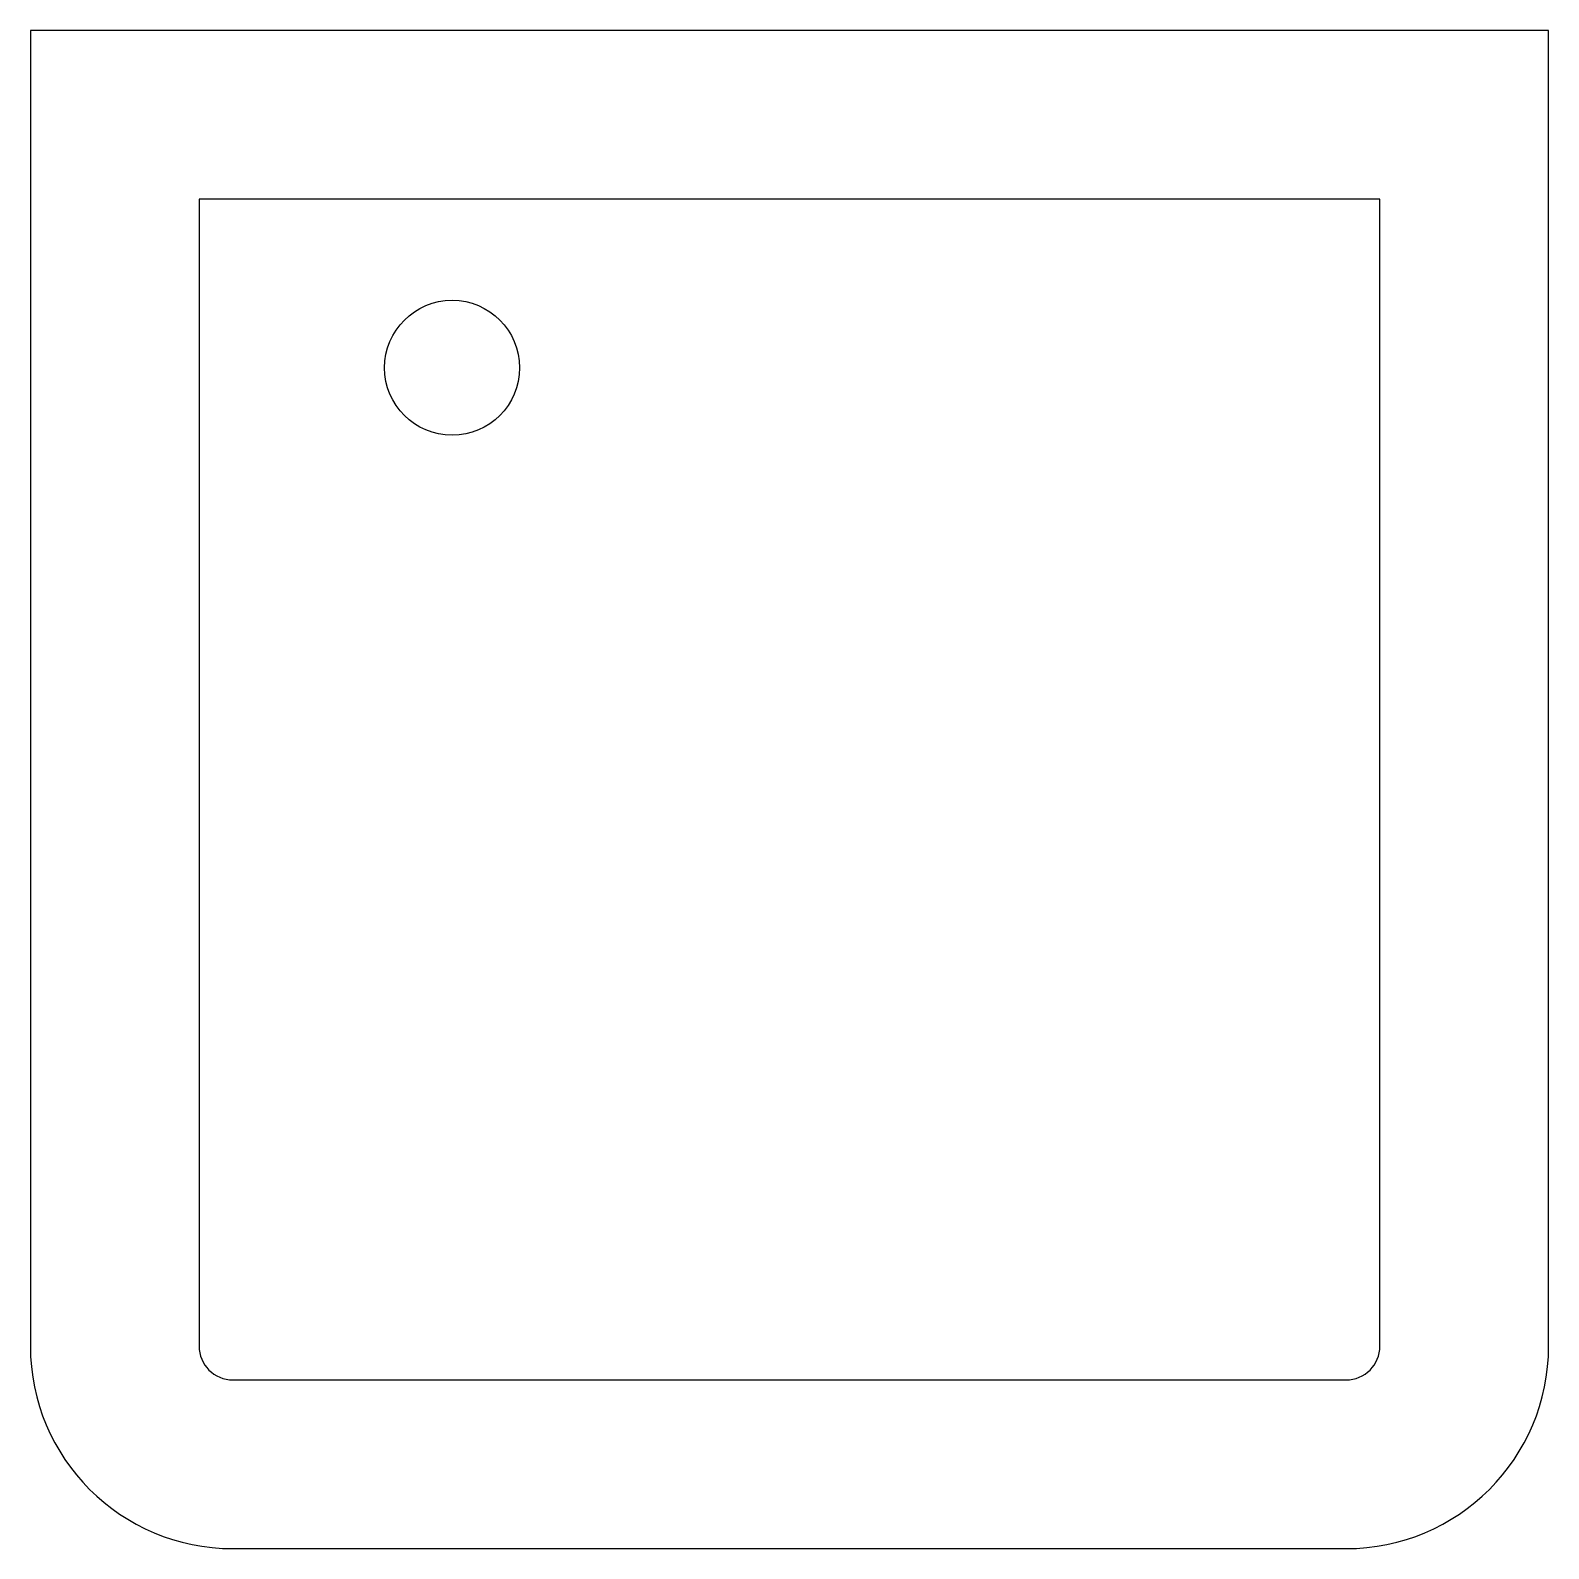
# Model space of a CAD drawing. Extents: x 0 to 0.45, y -0.45 to 0.
import ezdxf

# ---------------------------------------------------------------- set-up
doc = ezdxf.new("R2010")
doc.units = 0
doc.layers.add('SN', color=7, linetype='CONTINUOUS')

msp = doc.modelspace()

# ---------------------------------------------------------------- linework, layer by layer
at = {"layer": 'SN', "color": 0}
for p, q in [((0.45, 0), (0, 0)), ((0, 0), (0, -0.39)), ((0.45, -0.39), (0.45, 0)), ((0.4, -0.05), (0.05, -0.05)), ((0.05, -0.05), (0.05, -0.39)), ((0.4, -0.39), (0.4, -0.05)), ((0.06, -0.4), (0.39, -0.4)), ((0.06, -0.45), (0.39, -0.45))]:
    msp.add_line(p, q, dxfattribs=at)
msp.add_circle((0.125, -0.1), 0.02, dxfattribs=at)
for centre, radius, start, end in [((0.06, -0.39), 0.06, 180, 270), ((0.06, -0.39), 0.01, 180, 270), ((0.39, -0.39), 0.06, 270, 0), ((0.39, -0.39), 0.01, 270, 0)]:
    msp.add_arc(centre, radius, start, end, dxfattribs=at)

doc.saveas('drawing.dxf')
